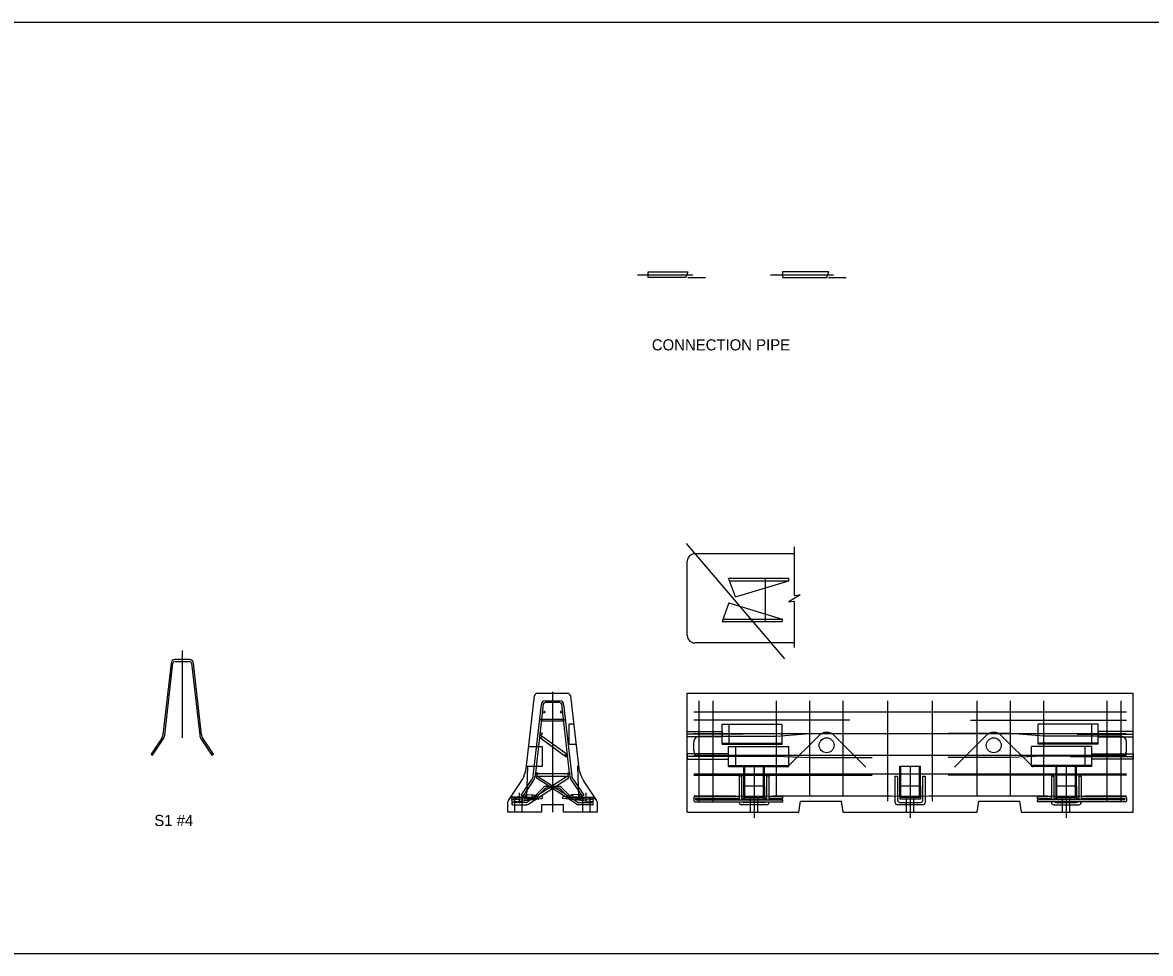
# Model space of a CAD drawing. Extents: x 3602.1 to 3684.3, y 418.9 to 495.7.
# Drawn here: x 3631.8 to 3657.1, y 474.78 to 495.66 of the extents above; entities that cross this region are included whole.
import ezdxf

# ---------------------------------------------------------------- set-up
doc = ezdxf.new("R2010")
doc.units = 0
for name, color, linetype in [('60 Nongeo Data', 7, 'Continuous'), ('df_PIPE', 7, 'Continuous'), ('stage_NO-PLOT', 7, 'Continuous'), ('str_Center-Line-A', 7, 'Continuous'), ('str_Concrete-A', 7, 'Continuous'), ('str_Dimensions-A', 7, 'Continuous'), ('str_Misc-Steel-A', 7, 'Continuous'), ('str_Reinforcement-A', 7, 'Continuous'), ('str_Reinforcement-B', 7, 'Continuous'), ('str_Reinforcement-C', 7, 'Continuous'), ('str_Reinforcement-D', 7, 'Continuous'), ('str_Reinforcement-E', 7, 'Continuous'), ('str_Reinforcement-F', 7, 'Continuous'), ('str_Reinforcement-G', 7, 'Continuous'), ('str_Reinforcement-H', 7, 'Continuous'), ('str_Reinforcement-I', 7, 'Continuous')]:
    doc.layers.add(name, color=color, linetype=linetype)

msp = doc.modelspace()

# ---------------------------------------------------------------- linework, layer by layer
at = {"layer": '60 Nongeo Data'}
for p, q in [((3684.296, 495.662), (3603.013, 495.662)), ((3642.868, 478.28), (3642.868, 478.238)), ((3643.013, 478.28), (3643.013, 478.238)), ((3644.368, 478.28), (3644.368, 478.238)), ((3644.513, 478.28), (3644.513, 478.238)), ((3602.058, 474.777), (3684.296, 474.777))]:
    msp.add_line(p, q, dxfattribs=at)
at = {"layer": 'df_PIPE'}
for p, q in [((3645.832, 490.066), (3646.728, 490.066)), ((3645.832, 489.941), (3645.832, 490.066)), ((3646.728, 490.066), (3646.682, 489.941)), ((3649.887, 490.066), (3648.845, 490.066)), ((3648.845, 490.066), (3648.845, 489.941)), ((3649.841, 489.941), (3649.887, 490.066)), ((3646.682, 489.941), (3645.832, 489.941)), ((3648.845, 489.941), (3649.841, 489.941)), ((3646.712, 479.759), (3647.493, 479.759)), ((3646.712, 479.634), (3646.712, 479.759)), ((3647.493, 479.634), (3646.712, 479.634)), ((3647.493, 479.759), (3647.493, 479.634)), ((3656.712, 479.759), (3655.931, 479.759)), ((3655.931, 479.759), (3655.931, 479.634)), ((3655.931, 479.634), (3656.712, 479.634)), ((3656.712, 479.634), (3656.712, 479.759)), ((3647.639, 479.259), (3646.712, 479.259)), ((3646.712, 479.259), (3646.712, 479.134)), ((3646.712, 479.134), (3647.639, 479.134)), ((3647.639, 479.134), (3647.639, 479.259)), ((3655.785, 479.259), (3656.712, 479.259)), ((3655.785, 479.134), (3655.785, 479.259)), ((3656.712, 479.134), (3655.785, 479.134)), ((3656.712, 479.259), (3656.712, 479.134))]:
    msp.add_line(p, q, dxfattribs=at)
at = {"layer": 'stage_NO-PLOT'}
for p, q in [((3646.689, 483.975), (3648.894, 481.385)), ((3649.117, 483.744), (3646.879, 483.744)), ((3649.117, 482.809), (3649.117, 483.9)), ((3646.712, 481.911), (3646.712, 483.577)), ((3647.639, 483.196), (3648.988, 483.196)), ((3647.792, 482.775), (3647.639, 483.196)), ((3648.46, 483.196), (3648.46, 482.221)), ((3648.988, 483.14), (3648.988, 483.196)), ((3647.66, 483.14), (3648.988, 483.14)), ((3647.792, 482.775), (3648.988, 483.14)), ((3649.117, 481.638), (3649.117, 482.679)), ((3647.647, 482.642), (3647.493, 482.221)), ((3647.647, 482.642), (3648.842, 482.277)), ((3647.493, 482.221), (3648.842, 482.221)), ((3647.514, 482.277), (3648.842, 482.277)), ((3648.842, 482.277), (3648.842, 482.221)), ((3649.117, 481.744), (3646.879, 481.744))]:
    msp.add_line(p, q, dxfattribs=at)
msp.add_lwpolyline([(3649.117, 482.809), (3649.247, 482.825), (3648.987, 482.663), (3649.117, 482.679)], dxfattribs=at)
for centre, start, end in [((3646.879, 483.577), 90, 180), ((3646.879, 481.911), 180, 270)]:
    msp.add_arc(centre, 0.167, start, end, dxfattribs=at)
at = {"layer": 'str_Center-Line-A'}
for p, q in [((3645.594, 490.003), (3646.841, 490.003)), ((3648.579, 490.003), (3649.995, 490.003)), ((3635.385, 481.576), (3635.385, 479.611)), ((3643.69, 480.647), (3643.69, 477.947)), ((3647.969, 479.697), (3646.712, 479.697)), ((3655.455, 479.697), (3656.712, 479.697)), ((3648.119, 479.197), (3646.712, 479.197)), ((3655.305, 479.197), (3656.712, 479.197)), ((3648.212, 478.976), (3648.212, 477.823)), ((3651.712, 478.976), (3651.712, 477.823)), ((3655.212, 478.976), (3655.212, 477.823))]:
    msp.add_line(p, q, dxfattribs=at)
at = {"layer": 'str_Concrete-A'}
for p, q in [((3643.109, 478.984), (3643.288, 480.558)), ((3643.35, 480.613), (3644.031, 480.613)), ((3643.35, 480.613), (3643.35, 480.613)), ((3644.093, 480.558), (3644.272, 478.984)), ((3646.712, 477.947), (3646.712, 480.613)), ((3646.712, 480.613), (3656.712, 480.613)), ((3656.712, 477.947), (3656.712, 480.613)), ((3644.163, 479.921), (3644.054, 479.921)), ((3644.054, 479.921), (3644.054, 479.473)), ((3647.493, 479.473), (3647.493, 479.921)), ((3647.493, 479.921), (3648.842, 479.921)), ((3647.647, 479.921), (3647.647, 479.493)), ((3648.842, 479.473), (3648.842, 479.921)), ((3655.931, 479.921), (3654.582, 479.921)), ((3654.582, 479.473), (3654.582, 479.921)), ((3655.778, 479.921), (3655.778, 479.493)), ((3655.931, 479.473), (3655.931, 479.921)), ((3643.162, 479.421), (3643.455, 479.421)), ((3643.455, 479.421), (3643.455, 478.973)), ((3644.054, 479.473), (3644.213, 479.473)), ((3647.493, 479.493), (3648.842, 479.493)), ((3647.493, 479.473), (3648.842, 479.473)), ((3647.639, 478.973), (3647.639, 479.421)), ((3647.639, 479.421), (3648.988, 479.421)), ((3647.792, 479.421), (3647.792, 478.993)), ((3648.988, 478.973), (3648.988, 479.421)), ((3655.785, 479.421), (3654.436, 479.421)), ((3654.436, 478.973), (3654.436, 479.421)), ((3655.931, 479.493), (3654.582, 479.493)), ((3655.931, 479.473), (3654.582, 479.473)), ((3655.632, 479.421), (3655.632, 478.993)), ((3655.785, 478.973), (3655.785, 479.421)), ((3643.128, 478.978), (3643.107, 478.28)), ((3643.455, 478.973), (3643.113, 478.973)), ((3644.272, 478.978), (3644.253, 478.978)), ((3644.253, 478.978), (3644.274, 478.28)), ((3647.639, 478.993), (3648.988, 478.993)), ((3647.639, 478.973), (3648.988, 478.973)), ((3655.785, 478.993), (3654.436, 478.993)), ((3655.785, 478.973), (3654.436, 478.973)), ((3642.701, 478.212), (3642.971, 478.61)), ((3644.41, 478.61), (3644.68, 478.212)), ((3642.691, 477.947), (3642.691, 478.177)), ((3643.107, 478.28), (3642.748, 478.28)), ((3642.847, 477.947), (3642.847, 478.28)), ((3642.847, 477.947), (3642.847, 478.28)), ((3643.013, 477.947), (3643.013, 478.28)), ((3643.013, 477.947), (3643.013, 478.28)), ((3643.94, 478.113), (3643.44, 478.113)), ((3643.44, 478.113), (3643.44, 477.947)), ((3643.94, 477.947), (3643.94, 478.113)), ((3644.274, 478.28), (3644.633, 478.28)), ((3644.368, 477.947), (3644.368, 478.28)), ((3644.534, 477.947), (3644.534, 478.28)), ((3644.69, 478.177), (3644.69, 477.947)), ((3649.212, 477.947), (3649.254, 478.197)), ((3649.254, 478.197), (3650.17, 478.197)), ((3650.212, 477.947), (3650.17, 478.197)), ((3653.212, 477.947), (3653.254, 478.197)), ((3653.254, 478.197), (3654.17, 478.197)), ((3654.212, 477.947), (3654.17, 478.197)), ((3643.44, 477.947), (3642.691, 477.947)), ((3644.69, 477.947), (3643.94, 477.947)), ((3646.712, 477.947), (3649.212, 477.947)), ((3650.212, 477.947), (3653.212, 477.947)), ((3654.212, 477.947), (3656.712, 477.947))]:
    msp.add_line(p, q, dxfattribs=at)
for centre in [(3649.837, 479.447), (3653.587, 479.447)]:
    msp.add_circle(centre, 0.167, dxfattribs=at)
for centre, radius, start, end in [((3643.35, 480.551), 0.0625, 90, 173.5282), ((3644.031, 480.551), 0.0625, 6.4718, 90), ((3642.281, 479.078), 0.833, 325.8494, 353.5228), ((3645.1, 479.078), 0.833, 186.4772, 214.1506), ((3642.753, 478.177), 0.0625, 145.8494, 180), ((3644.628, 478.177), 0.0625, 0, 34.1506)]:
    msp.add_arc(centre, radius, start, end, dxfattribs=at)
at = {"layer": 'str_Dimensions-A'}
for p, q in [((3646.724, 489.941), (3647.118, 489.941)), ((3649.883, 489.941), (3650.277, 489.941))]:
    msp.add_line(p, q, dxfattribs=at)
at = {"layer": 'str_Misc-Steel-A'}
for p, q in [((3642.94, 478.377), (3642.94, 478.149)), ((3643.282, 478.292), (3643.496, 478.506)), ((3643.525, 478.476), (3643.312, 478.263)), ((3643.55, 478.53), (3643.831, 478.53)), ((3643.826, 478.488), (3643.555, 478.488)), ((3644.069, 478.263), (3643.856, 478.476)), ((3643.885, 478.506), (3644.099, 478.292)), ((3644.44, 478.377), (3644.44, 478.149)), ((3647.983, 478.53), (3647.983, 478.238)), ((3648.441, 478.53), (3647.983, 478.53)), ((3648.441, 478.53), (3648.441, 478.238)), ((3651.483, 478.53), (3651.483, 478.238)), ((3651.941, 478.53), (3651.483, 478.53)), ((3651.941, 478.53), (3651.941, 478.238)), ((3654.983, 478.53), (3654.983, 478.238)), ((3655.441, 478.53), (3654.983, 478.53)), ((3655.441, 478.53), (3655.441, 478.238)), ((3642.774, 478.28), (3643.253, 478.28)), ((3643.253, 478.238), (3642.774, 478.238)), ((3644.128, 478.28), (3644.607, 478.28)), ((3644.607, 478.238), (3644.128, 478.238)), ((3648.441, 478.28), (3647.983, 478.28)), ((3648.441, 478.238), (3647.983, 478.238)), ((3651.941, 478.28), (3651.483, 478.28)), ((3651.941, 478.238), (3651.483, 478.238)), ((3655.441, 478.28), (3654.983, 478.28)), ((3655.441, 478.238), (3654.983, 478.238))]:
    msp.add_line(p, q, dxfattribs=at)
for centre, radius, start, end in [((3643.555, 478.447), 0.0832, 93.4865, 135), ((3643.555, 478.447), 0.0417, 90, 135), ((3643.826, 478.447), 0.0417, 45, 90), ((3643.826, 478.447), 0.0832, 45, 86.5135), ((3642.774, 478.259), 0.0208, 90, 180), ((3642.774, 478.259), 0.0208, 180, 270), ((3643.253, 478.322), 0.0417, 270, 315), ((3643.253, 478.322), 0.0833, 270, 315), ((3644.128, 478.322), 0.0833, 225, 270), ((3644.128, 478.322), 0.0417, 225, 270), ((3644.607, 478.259), 0.0208, 0, 90), ((3644.607, 478.259), 0.0208, 270, 0)]:
    msp.add_arc(centre, radius, start, end, dxfattribs=at)
at = {"layer": 'str_Reinforcement-A'}
for p, q in [((3635.135, 481.287), (3634.952, 479.681)), ((3634.993, 479.676), (3635.177, 481.292)), ((3635.552, 481.37), (3635.218, 481.37)), ((3635.219, 481.329), (3635.552, 481.329)), ((3635.593, 481.292), (3635.777, 479.676)), ((3635.818, 479.681), (3635.635, 481.287)), ((3646.858, 480.197), (3656.566, 480.197)), ((3646.858, 479.71), (3656.566, 479.71)), ((3634.926, 479.608), (3634.687, 479.245)), ((3634.722, 479.222), (3634.96, 479.585)), ((3635.809, 479.585), (3636.048, 479.222)), ((3636.083, 479.245), (3635.844, 479.608)), ((3634.687, 479.245), (3634.722, 479.222)), ((3636.048, 479.222), (3636.083, 479.245)), ((3646.858, 479.224), (3656.566, 479.224)), ((3646.858, 478.81), (3656.566, 478.81)), ((3646.858, 478.314), (3647.795, 478.314)), ((3647.795, 478.314), (3647.952, 478.306)), ((3647.952, 478.306), (3648.473, 478.306)), ((3648.473, 478.306), (3648.629, 478.314)), ((3648.629, 478.314), (3651.295, 478.314)), ((3651.295, 478.314), (3651.452, 478.306)), ((3651.452, 478.306), (3651.973, 478.306)), ((3651.973, 478.306), (3652.129, 478.314)), ((3652.129, 478.314), (3654.795, 478.314)), ((3654.795, 478.314), (3654.952, 478.306)), ((3654.952, 478.306), (3655.473, 478.306)), ((3655.473, 478.306), (3655.629, 478.314)), ((3655.629, 478.314), (3656.566, 478.314))]:
    msp.add_line(p, q, dxfattribs=at)
for centre, radius, start, end in [((3635.218, 481.287), 0.0833, 90, 180), ((3635.219, 481.287), 0.0417, 90, 173.5092), ((3635.551, 481.287), 0.0417, 6.4908, 90), ((3635.552, 481.287), 0.0833, 0, 90), ((3634.786, 479.7), 0.167, 326.6593, 353.5092), ((3634.786, 479.7), 0.208, 326.6593, 353.5092), ((3635.984, 479.7), 0.208, 186.4908, 213.3407), ((3635.984, 479.7), 0.167, 186.4908, 213.3407)]:
    msp.add_arc(centre, radius, start, end, dxfattribs=at)
at = {"layer": 'str_Reinforcement-B'}
for p, q in [((3648.953, 478.955), (3649.66, 479.662)), ((3650.014, 479.662), (3650.721, 478.955)), ((3652.703, 478.955), (3653.41, 479.662)), ((3653.764, 479.662), (3654.471, 478.955))]:
    msp.add_line(p, q, dxfattribs=at)
for centre in [(3649.837, 479.486), (3653.587, 479.486)]:
    msp.add_arc(centre, 0.25, 45, 135, dxfattribs=at)
at = {"layer": 'str_Reinforcement-C'}
for p, q in [((3643.523, 480.447), (3643.858, 480.447)), ((3643.858, 480.405), (3643.524, 480.405)), ((3646.983, 478.197), (3646.983, 480.447)), ((3647.295, 478.197), (3647.295, 480.447)), ((3648.712, 478.322), (3648.712, 480.447)), ((3649.462, 478.322), (3649.462, 480.447)), ((3650.212, 478.322), (3650.212, 480.447)), ((3651.212, 478.197), (3651.212, 480.447)), ((3652.212, 478.197), (3652.212, 480.447)), ((3653.212, 478.322), (3653.212, 480.447)), ((3653.962, 478.322), (3653.962, 480.447)), ((3654.712, 478.322), (3654.712, 480.447)), ((3656.129, 478.197), (3656.129, 480.447)), ((3656.441, 478.197), (3656.441, 480.447)), ((3643.257, 478.757), (3643.44, 480.363)), ((3643.482, 480.368), (3643.299, 478.752)), ((3644.082, 478.752), (3643.898, 480.368)), ((3643.94, 480.363), (3644.123, 478.757)), ((3642.987, 478.326), (3643.231, 478.684)), ((3643.266, 478.661), (3643.021, 478.303)), ((3644.359, 478.303), (3644.115, 478.661)), ((3644.15, 478.684), (3644.394, 478.326)), ((3643.021, 478.303), (3642.987, 478.326)), ((3644.394, 478.326), (3644.359, 478.303))]:
    msp.add_line(p, q, dxfattribs=at)
for centre, radius, start, end in [((3643.523, 480.363), 0.0833, 90, 180), ((3643.524, 480.363), 0.0417, 90, 173.5092), ((3643.857, 480.363), 0.0833, 0, 90), ((3643.857, 480.363), 0.0417, 6.4908, 90), ((3643.092, 478.776), 0.167, 326.6593, 353.5092), ((3643.092, 478.776), 0.208, 326.6593, 353.5092), ((3644.289, 478.776), 0.208, 186.4908, 213.3407), ((3644.289, 478.776), 0.167, 186.4908, 213.3407)]:
    msp.add_arc(centre, radius, start, end, dxfattribs=at)
at = {"layer": 'str_Reinforcement-D'}
for p, q in [((3644.026, 478.758), (3643.123, 478.172)), ((3643.138, 478.12), (3644.054, 478.715)), ((3643.327, 478.715), (3643.355, 478.758)), ((3644.243, 478.12), (3643.327, 478.715)), ((3643.355, 478.758), (3644.258, 478.172)), ((3644.054, 478.715), (3644.026, 478.758)), ((3647.879, 478.758), (3647.879, 478.22)), ((3647.931, 478.758), (3647.879, 478.758)), ((3647.931, 478.758), (3647.931, 478.22)), ((3648.493, 478.758), (3648.493, 478.22)), ((3648.545, 478.758), (3648.493, 478.758)), ((3648.545, 478.758), (3648.545, 478.22)), ((3651.379, 478.163), (3651.379, 478.758)), ((3651.379, 478.758), (3651.431, 478.758)), ((3651.431, 478.758), (3651.431, 478.215)), ((3651.993, 478.758), (3652.045, 478.758)), ((3651.993, 478.215), (3651.993, 478.758)), ((3652.045, 478.758), (3652.045, 478.163)), ((3654.879, 478.758), (3654.931, 478.758)), ((3654.879, 478.758), (3654.879, 478.22)), ((3654.931, 478.758), (3654.931, 478.22)), ((3655.493, 478.758), (3655.493, 478.22)), ((3655.493, 478.758), (3655.545, 478.758)), ((3655.545, 478.758), (3655.545, 478.22)), ((3643.1, 478.165), (3642.8, 478.165)), ((3642.8, 478.113), (3643.116, 478.113)), ((3644.581, 478.113), (3644.265, 478.113)), ((3644.281, 478.165), (3644.581, 478.165)), ((3647.879, 478.178), (3647.879, 478.163)), ((3648.495, 478.113), (3647.929, 478.113)), ((3648.443, 478.165), (3647.981, 478.165)), ((3648.545, 478.178), (3648.545, 478.163)), ((3651.995, 478.113), (3651.429, 478.113)), ((3651.481, 478.165), (3651.943, 478.165)), ((3654.879, 478.178), (3654.879, 478.163)), ((3654.929, 478.113), (3655.495, 478.113)), ((3654.981, 478.165), (3655.443, 478.165)), ((3655.545, 478.178), (3655.545, 478.163))]:
    msp.add_line(p, q, dxfattribs=at)
for centre, radius, start, end in [((3642.8, 478.139), 0.026, 90, 270), ((3643.1, 478.207), 0.0417, 270, 303), ((3643.116, 478.155), 0.0417, 270, 303), ((3644.265, 478.155), 0.0417, 237, 270), ((3644.281, 478.207), 0.0417, 237, 270), ((3644.581, 478.139), 0.026, 270, 90), ((3647.929, 478.163), 0.05, 180, 270), ((3647.981, 478.215), 0.05, 227.6394, 270), ((3648.443, 478.215), 0.05, 270, 312.3606), ((3648.495, 478.163), 0.05, 270, 360), ((3651.429, 478.163), 0.05, 180, 270), ((3651.481, 478.215), 0.05, 180, 270), ((3651.943, 478.215), 0.05, 270, 360), ((3651.995, 478.163), 0.05, 270, 0), ((3654.929, 478.163), 0.05, 180, 270), ((3654.981, 478.215), 0.05, 227.6394, 270), ((3655.443, 478.215), 0.05, 270, 312.3606), ((3655.495, 478.163), 0.05, 270, 0)]:
    msp.add_arc(centre, radius, start, end, dxfattribs=at)
at = {"layer": 'str_Reinforcement-E'}
for p, q in [((3644.02, 479.24), (3643.438, 479.661)), ((3646.983, 479.65), (3648.712, 479.65)), ((3648.712, 479.65), (3649.462, 479.715)), ((3649.462, 479.715), (3650.858, 479.715)), ((3653.962, 479.715), (3652.566, 479.715)), ((3654.712, 479.65), (3653.962, 479.715)), ((3656.441, 479.65), (3654.712, 479.65)), ((3643.407, 479.619), (3643.99, 479.197)), ((3646.858, 479.328), (3646.858, 479.525)), ((3656.566, 479.328), (3656.566, 479.525)), ((3646.983, 479.203), (3648.712, 479.203)), ((3648.712, 479.203), (3649.462, 479.173)), ((3649.462, 479.173), (3650.858, 479.173)), ((3653.962, 479.173), (3652.566, 479.173)), ((3654.712, 479.203), (3653.962, 479.173)), ((3656.441, 479.203), (3654.712, 479.203)), ((3644.05, 478.806), (3643.331, 478.806)), ((3643.331, 478.754), (3644.05, 478.754)), ((3646.858, 478.78), (3650.858, 478.78)), ((3656.566, 478.78), (3652.566, 478.78))]:
    msp.add_line(p, q, dxfattribs=at)
for centre, radius, start, end in [((3643.422, 479.64), 0.026, 54.1377, 234.1377), ((3643.422, 479.64), 0.026, 234.1377, 54.1377), ((3646.983, 479.525), 0.125, 90, 180), ((3656.441, 479.525), 0.125, 0, 90), ((3644.005, 479.219), 0.026, 54.1377, 234.1377), ((3644.005, 479.219), 0.026, 234.1377, 54.1377), ((3646.983, 479.328), 0.125, 180, 270), ((3656.441, 479.328), 0.125, 270, 0), ((3643.331, 478.78), 0.026, 90, 270), ((3643.331, 478.78), 0.026, 270, 90), ((3644.05, 478.78), 0.026, 90, 270), ((3644.05, 478.78), 0.026, 270, 90)]:
    msp.add_arc(centre, radius, start, end, dxfattribs=at)
at = {"layer": 'str_Reinforcement-F'}
for p, q in [((3643.44, 480.03), (3643.94, 480.03)), ((3643.94, 479.988), (3643.44, 479.988)), ((3650.358, 480.009), (3646.858, 480.009)), ((3653.066, 480.009), (3656.566, 480.009))]:
    msp.add_line(p, q, dxfattribs=at)
for centre, start, end in [((3643.44, 480.009), 90, 270), ((3643.44, 480.009), 270, 90), ((3643.94, 480.009), 90, 270), ((3643.94, 480.009), 270, 90)]:
    msp.add_arc(centre, 0.0208, start, end, dxfattribs=at)
at = {"layer": 'str_Reinforcement-G'}
for p, q in [((3643.059, 478.288), (3643.262, 478.28)), ((3643.061, 478.34), (3643.264, 478.332)), ((3644.32, 478.34), (3644.117, 478.332)), ((3644.322, 478.288), (3644.119, 478.28))]:
    msp.add_line(p, q, dxfattribs=at)
for centre in [(3643.489, 480.197), (3643.892, 480.197), (3643.434, 479.71), (3644.003, 479.224), (3643.332, 478.813), (3644.05, 478.81), (3643.06, 478.314), (3643.259, 478.306), (3644.122, 478.306), (3644.321, 478.314)]:
    msp.add_circle(centre, 0.026, dxfattribs=at)
at = {"layer": 'str_Reinforcement-H'}
for p, q in [((3642.789, 478.22), (3643.447, 478.295)), ((3642.794, 478.178), (3643.452, 478.254)), ((3644.587, 478.178), (3643.929, 478.254)), ((3644.592, 478.22), (3643.934, 478.295)), ((3646.858, 478.27), (3646.858, 478.203)), ((3646.883, 478.295), (3647.879, 478.295)), ((3646.883, 478.178), (3648.858, 478.178)), ((3646.9, 478.243), (3646.9, 478.23)), ((3646.91, 478.254), (3647.879, 478.254)), ((3646.91, 478.22), (3648.858, 478.22)), ((3647.931, 478.295), (3647.983, 478.295)), ((3647.931, 478.254), (3647.983, 478.254)), ((3648.441, 478.295), (3648.493, 478.295)), ((3648.441, 478.254), (3648.493, 478.254)), ((3648.545, 478.295), (3648.858, 478.295)), ((3648.545, 478.254), (3648.858, 478.254)), ((3648.858, 478.254), (3648.858, 478.295)), ((3648.858, 478.178), (3648.858, 478.22)), ((3654.879, 478.295), (3654.566, 478.295)), ((3654.566, 478.254), (3654.566, 478.295)), ((3654.879, 478.254), (3654.566, 478.254)), ((3656.514, 478.22), (3654.566, 478.22)), ((3654.566, 478.178), (3654.566, 478.22)), ((3656.541, 478.178), (3654.566, 478.178)), ((3654.983, 478.295), (3654.931, 478.295)), ((3654.983, 478.254), (3654.931, 478.254)), ((3655.493, 478.295), (3655.441, 478.295)), ((3655.493, 478.254), (3655.441, 478.254)), ((3656.541, 478.295), (3655.545, 478.295)), ((3656.514, 478.254), (3655.545, 478.254)), ((3656.525, 478.243), (3656.525, 478.23)), ((3656.566, 478.27), (3656.566, 478.203))]:
    msp.add_line(p, q, dxfattribs=at)
for centre, radius, start, end in [((3642.792, 478.199), 0.0208, 96.5413, 276.5413), ((3643.449, 478.274), 0.0208, 276.5413, 96.5413), ((3643.932, 478.274), 0.0208, 83.4587, 263.4587), ((3644.589, 478.199), 0.0208, 263.4587, 83.4587), ((3646.883, 478.27), 0.025, 90, 180), ((3646.883, 478.203), 0.025, 180, 270), ((3646.91, 478.243), 0.0104, 90, 180), ((3646.91, 478.23), 0.0104, 180, 270), ((3656.514, 478.243), 0.0104, 0, 90), ((3656.514, 478.23), 0.0104, 270, 0), ((3656.541, 478.27), 0.025, 0, 90), ((3656.541, 478.203), 0.025, 270, 360)]:
    msp.add_arc(centre, radius, start, end, dxfattribs=at)
at = {"layer": 'str_Reinforcement-I'}
for p, q in [((3647.983, 478.28), (3647.983, 478.978)), ((3647.983, 478.978), (3648.441, 478.978)), ((3648.004, 478.28), (3648.004, 478.978)), ((3648.42, 478.28), (3648.42, 478.978)), ((3648.441, 478.28), (3648.441, 478.978)), ((3651.483, 478.28), (3651.483, 478.978)), ((3651.483, 478.978), (3651.941, 478.978)), ((3651.504, 478.28), (3651.504, 478.978)), ((3651.92, 478.28), (3651.92, 478.978)), ((3651.941, 478.28), (3651.941, 478.978)), ((3654.983, 478.28), (3654.983, 478.978)), ((3654.983, 478.978), (3655.441, 478.978)), ((3655.004, 478.28), (3655.004, 478.978)), ((3655.42, 478.28), (3655.42, 478.978)), ((3655.441, 478.28), (3655.441, 478.978)), ((3647.983, 478.28), (3648.441, 478.28)), ((3648.129, 477.947), (3648.129, 478.28)), ((3648.295, 477.947), (3648.295, 478.28)), ((3651.483, 478.28), (3651.941, 478.28)), ((3651.629, 477.947), (3651.629, 478.28)), ((3651.795, 477.947), (3651.795, 478.28)), ((3654.983, 478.28), (3655.441, 478.28)), ((3655.129, 477.947), (3655.129, 478.28)), ((3655.295, 477.947), (3655.295, 478.28))]:
    msp.add_line(p, q, dxfattribs=at)

# ---------------------------------------------------------------- texts
at = {"layer": 'stage_NO-PLOT'}
for s, p in [('CONNECTION PIPE', (3645.918, 488.306)), ('S1 #4', (3634.759, 477.636))]:
    msp.add_text(s, height=0.25, dxfattribs=at).set_placement(p)

doc.saveas('drawing.dxf')
